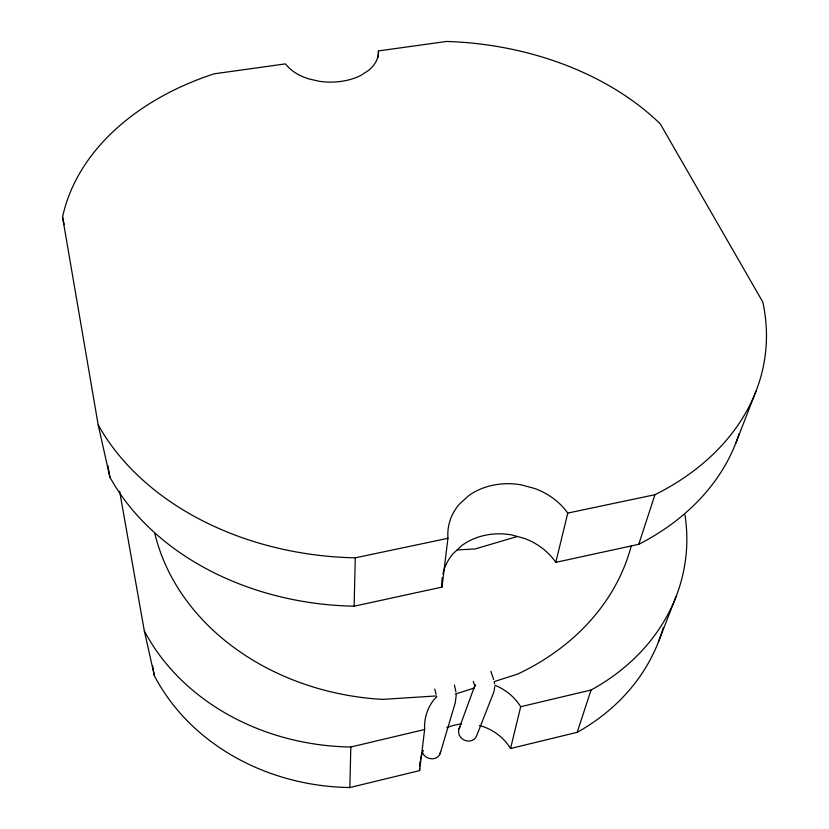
<?xml version="1.0" encoding="UTF-8"?>
<svg xmlns="http://www.w3.org/2000/svg" width="829" height="829" viewBox="0 0 829 829"><rect width="100%" height="100%" fill="white"/><g stroke="black" fill="none" stroke-linecap="round" stroke-linejoin="round"><path stroke-width="1.24" d="M436.769 696.743L434.085 699.417A52.175 47.895 18.7 0 0 424.635 729.499L419.629 770.597L349.859 787.55L350.812 747.012A229.83 195.064 0.7 0 1 144.319 630.859L119.635 491.317M654.972 494.706L567.761 513.078A65.418 54.631 12.2 0 0 535.006 488.592L521.234 484.861A65.418 54.631 12.2 0 0 468.717 495.638L459.328 504.187A65.418 54.631 12.2 0 0 447.929 538.311L441.992 587.098L354.128 606.196L355.268 557.824A282.741 213.343 1.5 0 1 98.195 424.925L62.548 217.105A267.311 190.193 0.5 0 1 214.183 73.812L285.508 63.874A48.766 30.683 1.1 0 0 308.533 78.828L319.092 81.252A48.766 30.683 1.1 0 0 361.061 75.284L368.687 70.299A48.766 30.683 1.1 0 0 378.438 50.932L446.562 41.45A262.347 183.748 4.9 0 1 660.309 123.935L762.773 301.963A277.788 205.25 7 0 1 654.972 494.706L638.734 544.321L555.793 562.352A62.03 53.139 13.2 0 0 524.83 538.549L511.762 534.933A62.03 53.139 13.2 0 0 461.846 545.513L452.903 553.865A62.03 53.139 13.2 0 0 442.924 573.989M494.758 686.64L493.991 691.635L476.696 735.634A9.492 8.591 29 0 1 463.898 739.924A9.492 8.591 29 0 1 460.033 726.909M378.242 57.294L378.438 50.932M475.141 684.702L475.587 686.018M479.38 725.489A49.357 46.113 22 0 1 510.54 748.514L520.705 706.712L591.036 690.029A226.607 189.002 8.4 0 0 684.972 514.871M555.793 562.352L567.761 513.078M440.085 753.758L455.339 702.546L456.23 694.94M510.54 748.514L577.191 732.318L591.036 690.029M458.997 728.898L474.996 685.117M658.413 641.957L675.977 596.818M735.82 443.09L755.944 391.371M455.256 694.111L474.364 687.977M494.094 681.635L517.638 674.081A243.405 200.67 3.5 0 0 631.19 546.083M517.369 536.477L475.131 548.943L457.1 549.938M350.812 747.012L424.635 729.499M355.268 557.824L447.929 538.311M436.365 695.935L382.583 699.386A243.405 200.67 3.5 0 1 154.909 533.824M490.872 671.324L493.649 679.521M473.297 681.397L474.52 685.086M434.738 689.013L436.116 694.287M454.427 685.023L455.971 692.08M98.195 424.925L109.874 477.079A269.425 209.664 1.4 0 0 354.128 606.196M144.319 630.859L154.349 675.666A218.182 189.727 0.4 0 0 349.859 787.55M62.548 217.105L64.175 224.69M152.546 665.521L154.349 675.666M107.894 465.66L109.874 477.079M494.374 682.64L494.54 683.697M419.629 770.597A49.357 46.113 22 0 1 419.567 768.276M419.619 765.944A49.357 46.113 22 0 1 420.096 761.343M420.541 758.949A49.357 46.113 22 0 1 423.36 750.38M446.748 727.696A49.357 46.113 22 0 1 461.566 723.986M663.262 627.501A215.291 184.1 8.9 0 1 577.191 732.318M739.095 433.857A264.948 202.079 7.3 0 1 638.734 544.321M441.992 587.098A62.03 53.139 13.2 0 1 442.303 577.492M494.923 685.231A52.175 47.895 18.7 0 1 520.705 706.712M440.582 751.613A9.533 8.404 21.5 0 1 432.935 758.773A9.533 8.404 21.5 0 1 422.728 753.219"/></g></svg>
